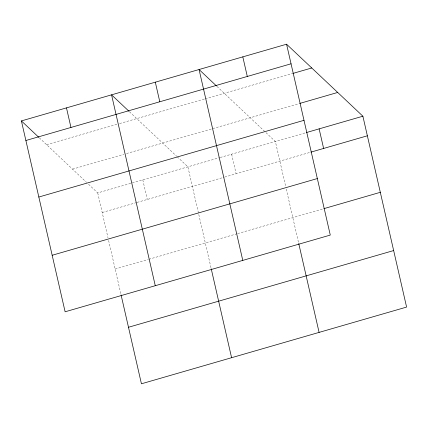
<?xml version="1.0" encoding="UTF-8"?>
<svg xmlns="http://www.w3.org/2000/svg" width="428" height="428" viewBox="0 0 428 428"><rect width="100%" height="100%" fill="white"/><g stroke="black" fill="none" stroke-linecap="round" stroke-linejoin="round"><path stroke-width="0.32" stroke-dasharray="2.14 1.6" d="M46.588 144.68L117.058 124.291M119.599 123.558L204.589 98.97M205.226 98.788L292.094 73.659M72.535 169.156L123.96 154.278M126.501 153.545L299.022 103.64M88.516 184.238L97.718 192.916L219.58 157.665M220.211 157.483L305.817 132.717M102.206 212.502L136.489 202.583M137.126 202.401L224.063 177.251M224.7 177.064L310.3 152.304M115.148 269.025L148.163 259.475M148.8 259.293L237.01 233.774M237.647 233.592L323.247 208.827M216.98 86.429L275.381 141.524L285.669 186.448M129.475 111.745L176.737 156.327M177.219 156.782L187.876 166.834L211.234 268.827M39.323 137.827L86.579 182.408M286.262 189.042L298.589 242.869M231.628 154.182L236.112 173.763M142.797 179.878L147.28 199.459M97.718 192.916L108.006 237.84M108.605 240.44L120.931 294.261"/><path stroke-width="0.64" d="M286.567 44.212L330.282 235.084L65.115 311.793L21.4 120.921L286.567 44.212L362.885 116.207L406.6 307.079L141.433 383.788L121.076 294.908M25.883 140.502L291.051 63.799M292.731 73.472L311.75 67.972M299.654 103.458L337.697 92.448M38.83 197.03L303.998 120.322M306.448 132.536L362.885 116.207M310.937 152.122L367.368 135.794M52.168 255.265L317.335 178.556M323.884 208.645L380.315 192.316M128.486 327.265L393.653 250.557M216.498 85.974L199.063 69.523L242.778 260.395M128.994 111.285L111.558 94.839L155.273 285.711M21.4 120.921L38.836 137.367M319.133 128.865L323.616 148.452M298.739 243.516L319.095 332.395M242.815 56.87L247.298 76.452M211.234 268.827L231.591 357.706M155.311 82.181L159.794 101.768M66.479 107.877L70.962 127.464"/></g></svg>
